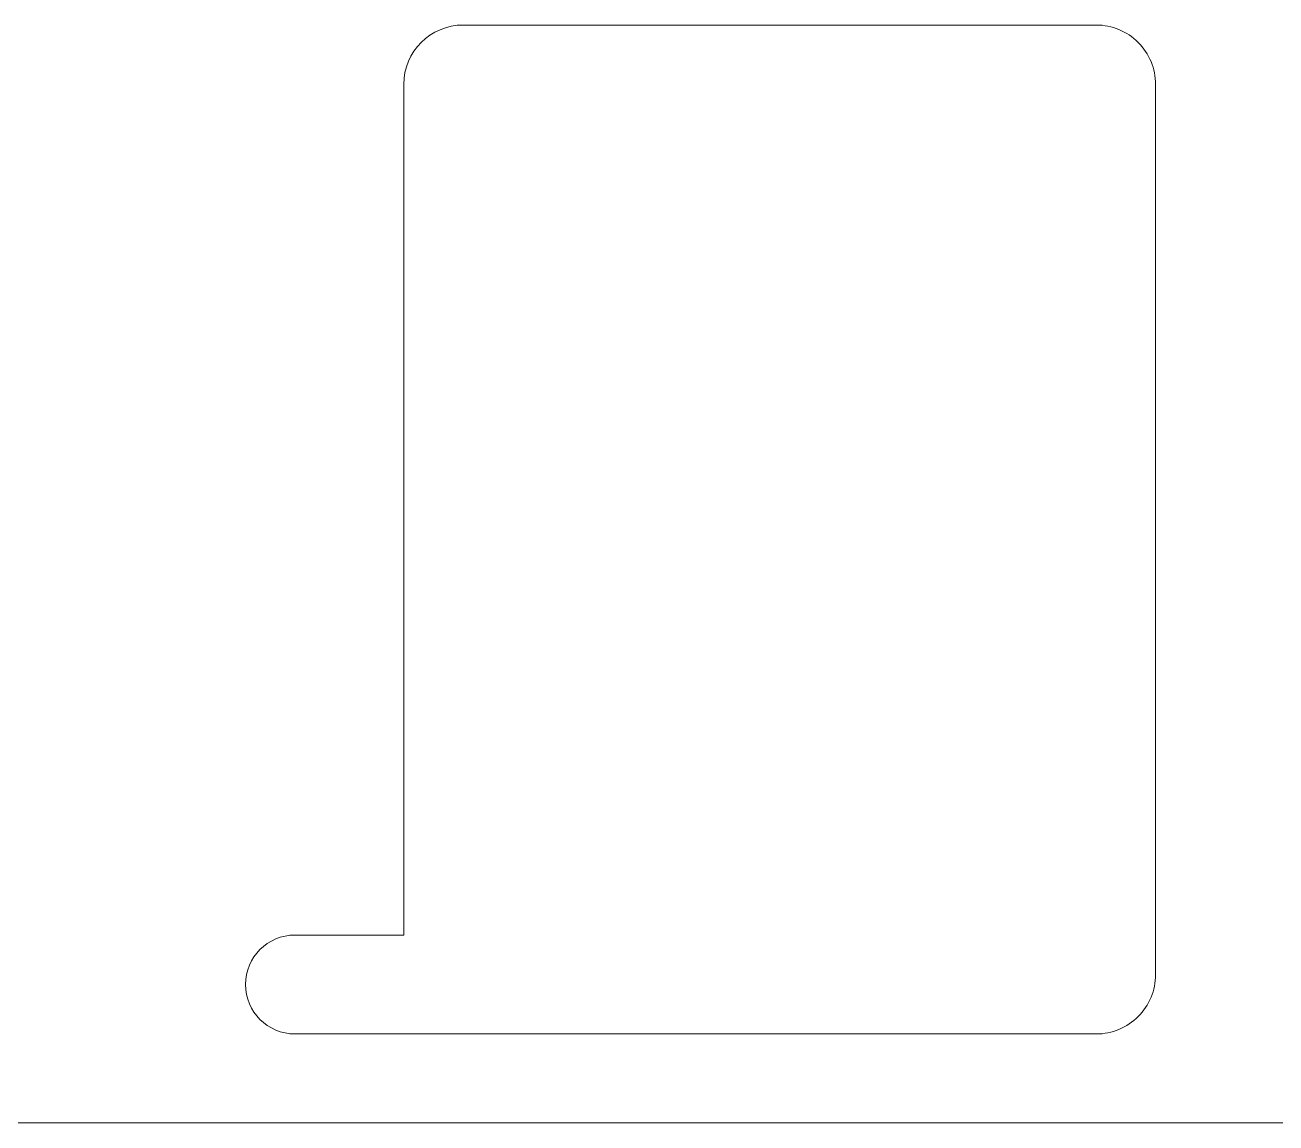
# Model space of a CAD drawing. Header units: millimetres. Extents: x -86 to 86, y -30 to 76.
# Drawn here: x -37.3 to 25.9, y -29.5 to 26 of the extents above; entities that cross this region are included whole.
import ezdxf

# ---------------------------------------------------------------- set-up
doc = ezdxf.new("R2010")
doc.units = ezdxf.units.MM
doc.header["$MEASUREMENT"] = 0
doc.layers.add('VISIBLE', color=7, linetype='Continuous')

msp = doc.modelspace()

# ---------------------------------------------------------------- linework, layer by layer
at = {"layer": 'VISIBLE', "lineweight": 9}
for points in [[(-15.1759, 26), (-16.8328, 26), (-18.1759, 24.6569), (-18.1759, 23)], [(-15.1759, 26), (-15.1759, 26), (16.8241, 26), (16.8241, 26)], [(-18.1759, 23), (-18.1759, 23), (-18.1759, -20), (-18.1759, -20)], [(19.8241, 23), (19.8241, 23), (19.8241, -22), (19.8241, -22)], [(-18.1759, -20), (-18.1759, -20), (-23.6759, -20), (-23.6759, -20)], [(16.8241, -25), (16.8241, -25), (-23.6759, -25), (-23.6759, -25)], [(-80.5553, -29.5), (-80.5553, -29.5), (80.5553, -29.5), (80.5553, -29.5)]]:
    msp.add_open_spline(points, degree=3, dxfattribs=at)
for points in [[(19.8241, 23), (19.8241, 23.7956), (19.508, 24.5587), (18.9454, 25.1213), (18.9454, 25.1213), (18.3828, 25.6839), (17.6197, 26), (16.8241, 26)], [(-23.6759, -20), (-25.0566, -20), (-26.1759, -21.1193), (-26.1759, -22.5), (-26.1759, -22.5), (-26.1759, -23.8807), (-25.0566, -25), (-23.6759, -25)], [(16.8241, -25), (17.6197, -25), (18.3828, -24.6839), (18.9454, -24.1213), (18.9454, -24.1213), (19.508, -23.5587), (19.8241, -22.7956), (19.8241, -22)]]:
    msp.add_open_spline(points, degree=3, knots=[0, 0, 0, 0, 0.3333333, 0.3333333, 0.3333333, 0.3333333, 1, 1, 1, 1], dxfattribs=at)

doc.saveas('drawing.dxf')
